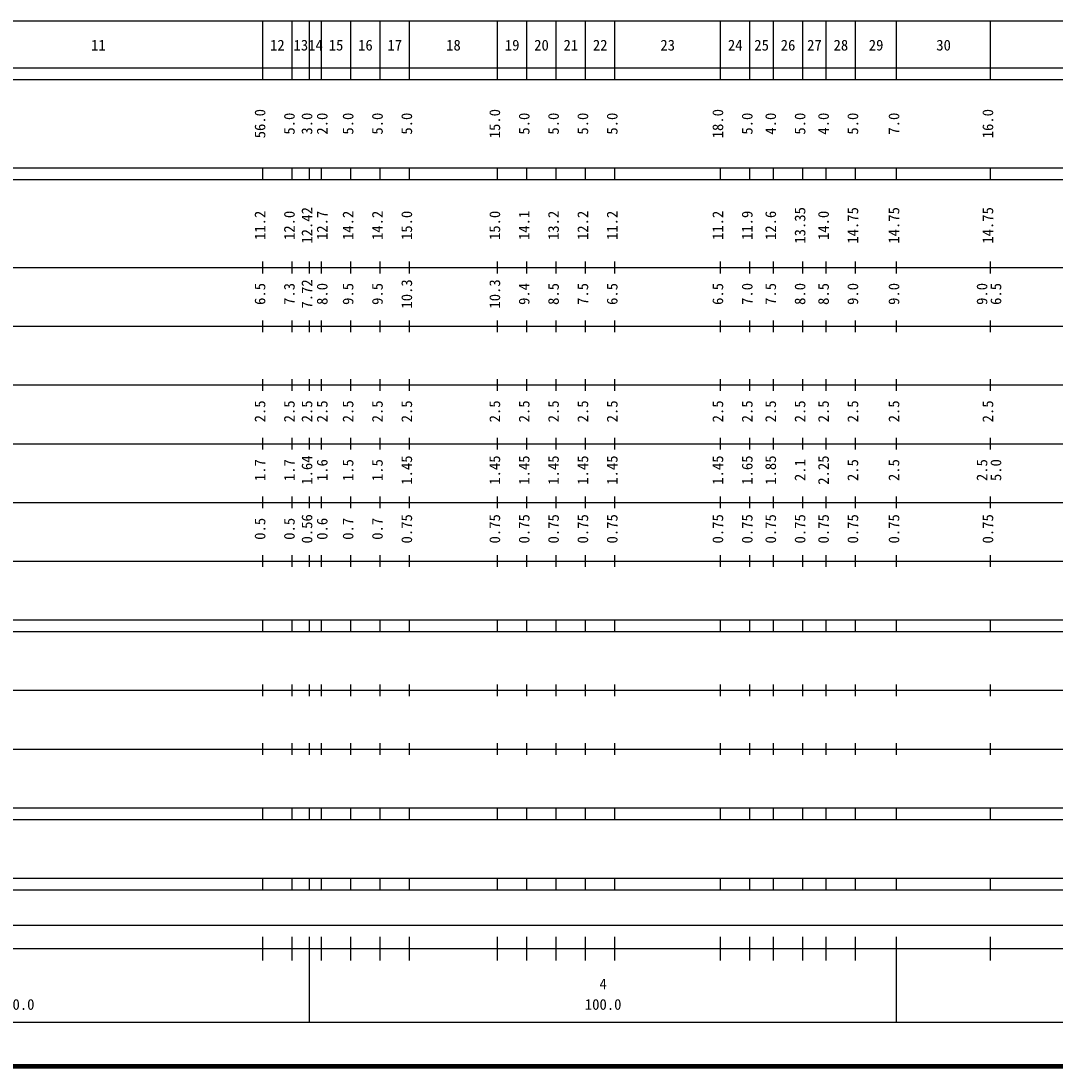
# Model space of a CAD drawing. Units: millimetres on the paper, enlarged 1000 times. Extents: x 40000 to 680000, y 20000 to 380000.
# Drawn here: x 318807 to 494997, y 20000 to 198000 of the extents above; entities that cross this region are included whole.
import ezdxf
from ezdxf.enums import TextEntityAlignment as Align

# ---------------------------------------------------------------- set-up
doc = ezdxf.new("R2010")
doc.units = ezdxf.units.MM
doc.header["$LTSCALE"] = 1000
doc.layers.add('M-TTL', color=2, linetype='Continuous', lineweight=140)
doc.layers.add('M-TTL-BAND', color=7, linetype='Continuous', lineweight=25)
doc.styles.add('ＭＳ ゴシック', font='')
doc.styles.get('ＭＳ ゴシック').set_extended_font_data('MS Gothic')

msp = doc.modelspace()

# ---------------------------------------------------------------- linework, layer by layer
at = {"layer": 'M-TTL'}
msp.add_line((40000, 20000), (680000, 20000), dxfattribs=at)
at = {"layer": 'M-TTL-BAND'}
for p, q in [((68000, 198000), (579000, 198000)), ((360000, 188000), (360000, 198000)), ((365000, 188000), (365000, 198000)), ((368000, 188000), (368000, 198000)), ((370000, 188000), (370000, 198000)), ((375000, 188000), (375000, 198000)), ((380000, 188000), (380000, 198000)), ((385000, 188000), (385000, 198000)), ((400000, 188000), (400000, 198000)), ((405000, 188000), (405000, 198000)), ((410000, 188000), (410000, 198000)), ((415000, 188000), (415000, 198000)), ((420000, 188000), (420000, 198000)), ((438000, 188000), (438000, 198000)), ((443000, 188000), (443000, 198000)), ((447000, 188000), (447000, 198000)), ((452000, 188000), (452000, 198000)), ((456000, 188000), (456000, 198000)), ((461000, 188000), (461000, 198000)), ((468000, 188000), (468000, 198000)), ((484000, 188000), (484000, 198000)), ((40000, 190000), (579000, 190000)), ((40000, 188000), (579000, 188000)), ((40000, 173000), (579000, 173000)), ((360000, 171000), (360000, 173000)), ((365000, 171000), (365000, 173000)), ((368000, 171000), (368000, 173000)), ((370000, 171000), (370000, 173000)), ((375000, 171000), (375000, 173000)), ((380000, 171000), (380000, 173000)), ((385000, 171000), (385000, 173000)), ((400000, 171000), (400000, 173000)), ((405000, 171000), (405000, 173000)), ((410000, 171000), (410000, 173000)), ((415000, 171000), (415000, 173000)), ((420000, 171000), (420000, 173000)), ((438000, 171000), (438000, 173000)), ((443000, 171000), (443000, 173000)), ((447000, 171000), (447000, 173000)), ((452000, 171000), (452000, 173000)), ((456000, 171000), (456000, 173000)), ((461000, 171000), (461000, 173000)), ((468000, 171000), (468000, 173000)), ((484000, 171000), (484000, 173000)), ((40000, 171000), (579000, 171000)), ((360000, 155000), (360000, 157000)), ((365000, 155000), (365000, 157000)), ((368000, 155000), (368000, 157000)), ((370000, 155000), (370000, 157000)), ((375000, 155000), (375000, 157000)), ((380000, 155000), (380000, 157000)), ((385000, 155000), (385000, 157000)), ((400000, 155000), (400000, 157000)), ((405000, 155000), (405000, 157000)), ((410000, 155000), (410000, 157000)), ((415000, 155000), (415000, 157000)), ((420000, 155000), (420000, 157000)), ((438000, 155000), (438000, 157000)), ((443000, 155000), (443000, 157000)), ((447000, 155000), (447000, 157000)), ((452000, 155000), (452000, 157000)), ((456000, 155000), (456000, 157000)), ((461000, 155000), (461000, 157000)), ((468000, 155000), (468000, 157000)), ((484000, 155000), (484000, 157000)), ((40000, 156000), (579000, 156000)), ((46000, 146000), (579000, 146000)), ((360000, 145000), (360000, 147000)), ((365000, 145000), (365000, 147000)), ((368000, 145000), (368000, 147000)), ((370000, 145000), (370000, 147000)), ((375000, 145000), (375000, 147000)), ((380000, 145000), (380000, 147000)), ((385000, 145000), (385000, 147000)), ((400000, 145000), (400000, 147000)), ((405000, 145000), (405000, 147000)), ((410000, 145000), (410000, 147000)), ((415000, 145000), (415000, 147000)), ((420000, 145000), (420000, 147000)), ((438000, 145000), (438000, 147000)), ((443000, 145000), (443000, 147000)), ((447000, 145000), (447000, 147000)), ((452000, 145000), (452000, 147000)), ((456000, 145000), (456000, 147000)), ((461000, 145000), (461000, 147000)), ((468000, 145000), (468000, 147000)), ((484000, 145000), (484000, 147000)), ((52000, 136000), (579000, 136000)), ((360000, 135000), (360000, 137000)), ((365000, 135000), (365000, 137000)), ((368000, 135000), (368000, 137000)), ((370000, 135000), (370000, 137000)), ((375000, 135000), (375000, 137000)), ((380000, 135000), (380000, 137000)), ((385000, 135000), (385000, 137000)), ((400000, 135000), (400000, 137000)), ((405000, 135000), (405000, 137000)), ((410000, 135000), (410000, 137000)), ((415000, 135000), (415000, 137000)), ((420000, 135000), (420000, 137000)), ((438000, 135000), (438000, 137000)), ((443000, 135000), (443000, 137000)), ((447000, 135000), (447000, 137000)), ((452000, 135000), (452000, 137000)), ((456000, 135000), (456000, 137000)), ((461000, 135000), (461000, 137000)), ((468000, 135000), (468000, 137000)), ((484000, 135000), (484000, 137000)), ((360000, 125000), (360000, 127000)), ((365000, 125000), (365000, 127000)), ((368000, 125000), (368000, 127000)), ((370000, 125000), (370000, 127000)), ((375000, 125000), (375000, 127000)), ((380000, 125000), (380000, 127000)), ((385000, 125000), (385000, 127000)), ((400000, 125000), (400000, 127000)), ((405000, 125000), (405000, 127000)), ((410000, 125000), (410000, 127000)), ((415000, 125000), (415000, 127000)), ((420000, 125000), (420000, 127000)), ((438000, 125000), (438000, 127000)), ((443000, 125000), (443000, 127000)), ((447000, 125000), (447000, 127000)), ((452000, 125000), (452000, 127000)), ((456000, 125000), (456000, 127000)), ((461000, 125000), (461000, 127000)), ((468000, 125000), (468000, 127000)), ((484000, 125000), (484000, 127000)), ((46000, 126000), (579000, 126000)), ((52000, 116000), (579000, 116000)), ((360000, 115000), (360000, 117000)), ((365000, 115000), (365000, 117000)), ((368000, 115000), (368000, 117000)), ((370000, 115000), (370000, 117000)), ((375000, 115000), (375000, 117000)), ((380000, 115000), (380000, 117000)), ((385000, 115000), (385000, 117000)), ((400000, 115000), (400000, 117000)), ((405000, 115000), (405000, 117000)), ((410000, 115000), (410000, 117000)), ((415000, 115000), (415000, 117000)), ((420000, 115000), (420000, 117000)), ((438000, 115000), (438000, 117000)), ((443000, 115000), (443000, 117000)), ((447000, 115000), (447000, 117000)), ((452000, 115000), (452000, 117000)), ((456000, 115000), (456000, 117000)), ((461000, 115000), (461000, 117000)), ((468000, 115000), (468000, 117000)), ((484000, 115000), (484000, 117000)), ((360000, 105000), (360000, 107000)), ((365000, 105000), (365000, 107000)), ((368000, 105000), (368000, 107000)), ((370000, 105000), (370000, 107000)), ((375000, 105000), (375000, 107000)), ((380000, 105000), (380000, 107000)), ((385000, 105000), (385000, 107000)), ((400000, 105000), (400000, 107000)), ((405000, 105000), (405000, 107000)), ((410000, 105000), (410000, 107000)), ((415000, 105000), (415000, 107000)), ((420000, 105000), (420000, 107000)), ((438000, 105000), (438000, 107000)), ((443000, 105000), (443000, 107000)), ((447000, 105000), (447000, 107000)), ((452000, 105000), (452000, 107000)), ((456000, 105000), (456000, 107000)), ((461000, 105000), (461000, 107000)), ((468000, 105000), (468000, 107000)), ((484000, 105000), (484000, 107000)), ((46000, 106000), (579000, 106000)), ((40000, 96000), (579000, 96000)), ((360000, 94000), (360000, 96000)), ((365000, 94000), (365000, 96000)), ((368000, 94000), (368000, 96000)), ((370000, 94000), (370000, 96000)), ((375000, 94000), (375000, 96000)), ((380000, 94000), (380000, 96000)), ((385000, 94000), (385000, 96000)), ((400000, 94000), (400000, 96000)), ((405000, 94000), (405000, 96000)), ((410000, 94000), (410000, 96000)), ((415000, 94000), (415000, 96000)), ((420000, 94000), (420000, 96000)), ((438000, 94000), (438000, 96000)), ((443000, 94000), (443000, 96000)), ((447000, 94000), (447000, 96000)), ((452000, 94000), (452000, 96000)), ((456000, 94000), (456000, 96000)), ((461000, 94000), (461000, 96000)), ((468000, 94000), (468000, 96000)), ((484000, 94000), (484000, 96000)), ((40000, 94000), (579000, 94000)), ((49000, 84000), (579000, 84000)), ((360000, 83000), (360000, 85000)), ((365000, 83000), (365000, 85000)), ((368000, 83000), (368000, 85000)), ((370000, 83000), (370000, 85000)), ((375000, 83000), (375000, 85000)), ((380000, 83000), (380000, 85000)), ((385000, 83000), (385000, 85000)), ((400000, 83000), (400000, 85000)), ((405000, 83000), (405000, 85000)), ((410000, 83000), (410000, 85000)), ((415000, 83000), (415000, 85000)), ((420000, 83000), (420000, 85000)), ((438000, 83000), (438000, 85000)), ((443000, 83000), (443000, 85000)), ((447000, 83000), (447000, 85000)), ((452000, 83000), (452000, 85000)), ((456000, 83000), (456000, 85000)), ((461000, 83000), (461000, 85000)), ((468000, 83000), (468000, 85000)), ((484000, 83000), (484000, 85000)), ((360000, 73000), (360000, 75000)), ((365000, 73000), (365000, 75000)), ((368000, 73000), (368000, 75000)), ((370000, 73000), (370000, 75000)), ((375000, 73000), (375000, 75000)), ((380000, 73000), (380000, 75000)), ((385000, 73000), (385000, 75000)), ((400000, 73000), (400000, 75000)), ((405000, 73000), (405000, 75000)), ((410000, 73000), (410000, 75000)), ((415000, 73000), (415000, 75000)), ((420000, 73000), (420000, 75000)), ((438000, 73000), (438000, 75000)), ((443000, 73000), (443000, 75000)), ((447000, 73000), (447000, 75000)), ((452000, 73000), (452000, 75000)), ((456000, 73000), (456000, 75000)), ((461000, 73000), (461000, 75000)), ((468000, 73000), (468000, 75000)), ((484000, 73000), (484000, 75000)), ((40000, 74000), (579000, 74000)), ((40000, 64000), (579000, 64000)), ((360000, 62000), (360000, 64000)), ((365000, 62000), (365000, 64000)), ((368000, 62000), (368000, 64000)), ((370000, 62000), (370000, 64000)), ((375000, 62000), (375000, 64000)), ((380000, 62000), (380000, 64000)), ((385000, 62000), (385000, 64000)), ((400000, 62000), (400000, 64000)), ((405000, 62000), (405000, 64000)), ((410000, 62000), (410000, 64000)), ((415000, 62000), (415000, 64000)), ((420000, 62000), (420000, 64000)), ((438000, 62000), (438000, 64000)), ((443000, 62000), (443000, 64000)), ((447000, 62000), (447000, 64000)), ((452000, 62000), (452000, 64000)), ((456000, 62000), (456000, 64000)), ((461000, 62000), (461000, 64000)), ((468000, 62000), (468000, 64000)), ((484000, 62000), (484000, 64000)), ((40000, 62000), (579000, 62000)), ((40000, 52000), (579000, 52000)), ((360000, 50000), (360000, 52000)), ((365000, 50000), (365000, 52000)), ((368000, 50000), (368000, 52000)), ((370000, 50000), (370000, 52000)), ((375000, 50000), (375000, 52000)), ((380000, 50000), (380000, 52000)), ((385000, 50000), (385000, 52000)), ((400000, 50000), (400000, 52000)), ((405000, 50000), (405000, 52000)), ((410000, 50000), (410000, 52000)), ((415000, 50000), (415000, 52000)), ((420000, 50000), (420000, 52000)), ((438000, 50000), (438000, 52000)), ((443000, 50000), (443000, 52000)), ((447000, 50000), (447000, 52000)), ((452000, 50000), (452000, 52000)), ((456000, 50000), (456000, 52000)), ((461000, 50000), (461000, 52000)), ((468000, 50000), (468000, 52000)), ((484000, 50000), (484000, 52000)), ((40000, 50000), (579000, 50000)), ((71000, 44000), (565000, 44000)), ((360000, 38000), (360000, 42000)), ((365000, 38000), (365000, 42000)), ((368000, 27500), (368000, 42000)), ((370000, 38000), (370000, 42000)), ((375000, 38000), (375000, 42000)), ((380000, 38000), (380000, 42000)), ((385000, 38000), (385000, 42000)), ((400000, 38000), (400000, 42000)), ((405000, 38000), (405000, 42000)), ((410000, 38000), (410000, 42000)), ((415000, 38000), (415000, 42000)), ((420000, 38000), (420000, 42000)), ((438000, 38000), (438000, 42000)), ((443000, 38000), (443000, 42000)), ((447000, 38000), (447000, 42000)), ((452000, 38000), (452000, 42000)), ((456000, 38000), (456000, 42000)), ((461000, 38000), (461000, 42000)), ((468000, 27500), (468000, 42000)), ((484000, 38000), (484000, 42000)), ((40000, 40000), (579000, 40000)), ((68000, 27500), (579000, 27500))]:
    msp.add_line(p, q, dxfattribs=at)

# ---------------------------------------------------------------- texts
at = {"layer": 'M-TTL-BAND', "style": 'ＭＳ ゴシック'}
for s, p in [('11', (332000, 192405)), ('12', (362500, 192405)), ('13', (366500, 192405)), ('14', (369000, 192405)), ('15', (372500, 192405)), ('16', (377500, 192405)), ('17', (382500, 192405)), ('18', (392500, 192405)), ('19', (402500, 192405)), ('20', (407500, 192405)), ('21', (412500, 192405)), ('22', (417500, 192405)), ('23', (429000, 192405)), ('24', (440500, 192405)), ('25', (445000, 192405)), ('26', (449500, 192405)), ('27', (454000, 192405)), ('28', (458500, 192405)), ('29', (464500, 192405)), ('30', (476000, 192405)), ('4', (418000, 32523)), ('100.0', (318000, 29033)), ('100.0', (418000, 29033))]:
    msp.add_text(s, height=1833, dxfattribs=at).set_placement(p, align=Align.BOTTOM_CENTER)
for s, p in [('56.0', (361000, 180500)), ('5.0', (366000, 180500)), ('3.0', (369000, 180500)), ('2.0', (371594, 180500)), ('5.0', (376000, 180500)), ('5.0', (381000, 180500)), ('5.0', (386000, 180500)), ('15.0', (401000, 180500)), ('5.0', (406000, 180500)), ('5.0', (411000, 180500)), ('5.0', (416000, 180500)), ('5.0', (421000, 180500)), ('18.0', (439000, 180500)), ('5.0', (444000, 180500)), ('4.0', (448000, 180500)), ('5.0', (453000, 180500)), ('4.0', (457000, 180500)), ('5.0', (462000, 180500)), ('7.0', (469000, 180500)), ('16.0', (485000, 180500)), ('11.2', (361000, 163174)), ('12.42', (369000, 163174)), ('14.2', (376000, 163174)), ('14.2', (381000, 163174)), ('14.1', (406000, 163174)), ('13.2', (411000, 163174)), ('12.2', (416000, 163174)), ('11.2', (421000, 163174)), ('11.2', (439000, 163174)), ('12.6', (448000, 163174)), ('13.35', (453000, 163174)), ('14.75', (462000, 163174)), ('14.75', (469000, 163174)), ('14.75', (485000, 163174)), ('12.0', (366000, 163174)), ('12.7', (371594, 163174)), ('15.0', (386000, 163174)), ('15.0', (401000, 163174)), ('11.9', (444000, 163174)), ('14.0', (457000, 163174)), ('6.5', (361000, 151500)), ('7.3', (366000, 151500)), ('7.72', (369000, 151500)), ('8.0', (371594, 151500)), ('9.5', (376000, 151500)), ('9.5', (381000, 151500)), ('10.3', (386000, 151500)), ('10.3', (401000, 151500)), ('9.4', (406000, 151500)), ('8.5', (411000, 151500)), ('7.5', (416000, 151500)), ('6.5', (421000, 151500)), ('6.5', (439000, 151500)), ('7.0', (444000, 151500)), ('7.5', (448000, 151500)), ('8.0', (453000, 151500)), ('8.5', (457000, 151500)), ('9.0', (462000, 151500)), ('9.0', (469000, 151500)), ('9.0', (484000, 151500)), ('6.5', (486370, 151500)), ('2.5', (361000, 131500)), ('2.5', (366000, 131500)), ('2.5', (369000, 131500)), ('2.5', (371594, 131500)), ('2.5', (376000, 131500)), ('2.5', (381000, 131500)), ('2.5', (386000, 131500)), ('2.5', (401000, 131500)), ('2.5', (406000, 131500)), ('2.5', (411000, 131500)), ('2.5', (416000, 131500)), ('2.5', (421000, 131500)), ('2.5', (439000, 131500)), ('2.5', (444000, 131500)), ('2.5', (448000, 131500)), ('2.5', (453000, 131500)), ('2.5', (457000, 131500)), ('2.5', (462000, 131500)), ('2.5', (469000, 131500)), ('2.5', (485000, 131500)), ('1.7', (361000, 121500)), ('1.7', (366000, 121500)), ('1.64', (369000, 121500)), ('1.6', (371594, 121500)), ('1.5', (376000, 121500)), ('1.5', (381000, 121500)), ('1.45', (386000, 121500)), ('1.45', (401000, 121500)), ('1.45', (406000, 121500)), ('1.45', (411000, 121500)), ('1.45', (416000, 121500)), ('1.45', (421000, 121500)), ('1.45', (439000, 121500)), ('1.65', (444000, 121500)), ('1.85', (448000, 121500)), ('2.1', (453000, 121500)), ('2.25', (457000, 121500)), ('2.5', (462000, 121500)), ('2.5', (469000, 121500)), ('2.5', (484000, 121500)), ('5.0', (486370, 121500)), ('0.5', (361000, 111500)), ('0.5', (366000, 111500)), ('0.56', (369000, 111500)), ('0.6', (371594, 111500)), ('0.7', (376000, 111500)), ('0.7', (381000, 111500)), ('0.75', (386000, 111500)), ('0.75', (401000, 111500)), ('0.75', (406000, 111500)), ('0.75', (411000, 111500)), ('0.75', (416000, 111500)), ('0.75', (421000, 111500)), ('0.75', (439000, 111500)), ('0.75', (444000, 111500)), ('0.75', (448000, 111500)), ('0.75', (453000, 111500)), ('0.75', (457000, 111500)), ('0.75', (462000, 111500)), ('0.75', (469000, 111500)), ('0.75', (485000, 111500))]:
    msp.add_text(s, height=1833, rotation=90, dxfattribs=at).set_placement(p, align=Align.BOTTOM_CENTER)

doc.saveas('drawing.dxf')
